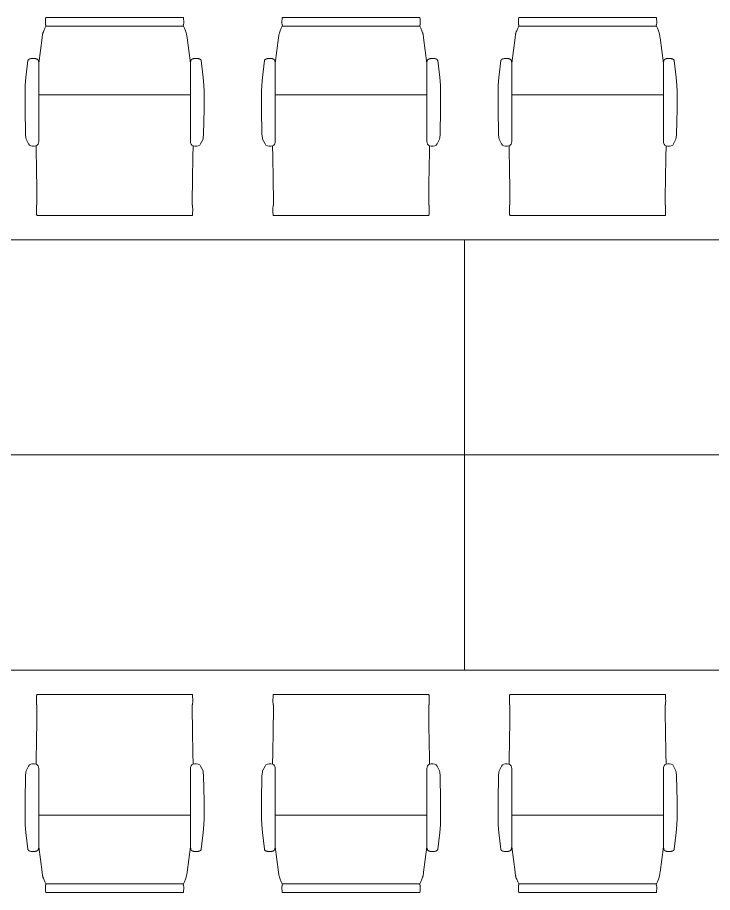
# Model space of a CAD drawing. Header units: inches. Extents: x 416 to 2283, y -56 to 1824.
# Drawn here: x 1702.2 to 1799.1, y 73.4 to 195.5 of the extents above; entities that cross this region are included whole.
import ezdxf

# ---------------------------------------------------------------- set-up
doc = ezdxf.new("R2010")
doc.units = ezdxf.units.IN
doc.header["$MEASUREMENT"] = 0
doc.layers.add('I-FURN', color=30, linetype='Continuous', lineweight=9)

# ---------------------------------------------------------------- blocks, each defined once
blk = doc.blocks.new('Bookshelf22 - Bookshelf-7472411-Level XX  POWER _ SIGNAL')
at = {"layer": 'I-FURN'}
for p, q in [((1794.52, 164.48), (1728.52, 164.48)), ((1728.52, 164.48), (1728.52, 134.48)), ((1728.52, 134.48), (1728.52, 164.48)), ((1728.52, 164.48), (1794.52, 164.48)), ((1860.52, 164.48), (1794.52, 164.48)), ((1794.52, 164.48), (1794.52, 134.48)), ((1794.52, 134.48), (1794.52, 164.48)), ((1794.52, 164.48), (1860.52, 164.48)), ((1794.52, 134.48), (1794.52, 164.48)), ((1794.52, 164.48), (1794.52, 134.48)), ((1860.52, 134.48), (1860.52, 164.48)), ((1860.52, 164.48), (1860.52, 134.48)), ((1794.52, 134.48), (1728.52, 134.48)), ((1728.52, 134.48), (1728.52, 104.48)), ((1728.52, 104.48), (1728.52, 134.48)), ((1728.52, 134.48), (1794.52, 134.48)), ((1728.52, 134.48), (1794.52, 134.48)), ((1794.52, 134.48), (1728.52, 134.48)), ((1860.52, 134.48), (1794.52, 134.48)), ((1794.52, 134.48), (1794.52, 104.48)), ((1794.52, 104.48), (1794.52, 134.48)), ((1794.52, 134.48), (1860.52, 134.48)), ((1794.52, 134.48), (1860.52, 134.48)), ((1860.52, 134.48), (1794.52, 134.48)), ((1794.52, 104.48), (1794.52, 134.48)), ((1794.52, 134.48), (1794.52, 104.48)), ((1860.52, 104.48), (1860.52, 134.48)), ((1860.52, 134.48), (1860.52, 104.48)), ((1728.52, 104.48), (1794.52, 104.48)), ((1794.52, 104.48), (1728.52, 104.48)), ((1794.52, 104.48), (1860.52, 104.48)), ((1860.52, 104.48), (1794.52, 104.48))]:
    blk.add_line(p, q, dxfattribs=at)
blk = doc.blocks.new('HermanMiller_Collection_Eames_AluminumGroup_LoungeChairSwivel - Arms Swivel Base-6956842-Level XX  POWER _ SIGNAL')
at = {"layer": 'I-FURN'}
for p, q in [((-4.59, 12.38), (-6.94, 12.09)), ((-3.51, 12.46), (-4.59, 12.38)), ((-2.64, 12.49), (-3.51, 12.46)), ((-0.18, 12.49), (-2.64, 12.49)), ((3.32, 12.43), (-0.18, 12.49)), ((3.84, 12.38), (3.32, 12.43)), ((3.99, 12.34), (3.84, 12.38)), ((4.64, 12.01), (3.99, 12.34)), ((4.83, 11.89), (4.64, 12.01)), ((-6.61, 10.58), (-10.12, 10.12)), ((-6.94, 10.64), (-6.61, 10.58)), ((-6.61, 10.58), (4.33, 10.58)), ((-2.19, -10.58), (-2.19, 10.58)), ((13.22, 10.86), (13.22, 10.83)), ((14.64, -10.85), (14.64, 10.85)), ((-12.96, 9.61), (-12.96, -9.61)), ((-11.95, 9.59), (-11.95, 9.63)), ((-11.76, 9.6), (-11.95, 9.59)), ((-11.76, 9.6), (-11.76, -9.6)), ((-11.95, -9.63), (-11.95, -9.59)), ((-11.95, -9.59), (-11.76, -9.6)), ((-10.12, -10.12), (-6.61, -10.58)), ((-6.61, -10.58), (-6.94, -10.64)), ((-6.61, -10.58), (4.33, -10.58)), ((13.22, -10.83), (13.22, -10.86)), ((-6.94, -12.09), (-4.59, -12.38)), ((3.99, -12.34), (4.64, -12.01)), ((4.64, -12.01), (4.83, -11.89)), ((-4.59, -12.38), (-3.51, -12.46)), ((-3.51, -12.46), (-2.64, -12.49)), ((-2.64, -12.49), (-0.18, -12.49)), ((-0.18, -12.49), (3.32, -12.43)), ((3.32, -12.43), (3.84, -12.38)), ((3.84, -12.38), (3.99, -12.34))]:
    blk.add_line(p, q, dxfattribs=at)
at = {"layer": 'I-FURN', "flags": 128}
for points in [[(5.52, 10.95), (5.23, 10.95), (4.94, 10.96)], [(4.94, -10.96), (5.23, -10.95), (5.52, -10.95)]]:
    blk.add_lwpolyline(points, dxfattribs=at)
at = {"layer": 'I-FURN'}
for centre, radius, start, end in [((3.68, 11.28), 1.3, 345.8347, 28.1255), ((4.33, 11.27), 0.69, 270, 332.7502), ((-12.38, 5.3), 4.35, 84.2936, 97.7064), ((-12.38, -5.3), 4.35, 262.2936, 275.7064), ((4.33, -11.27), 0.69, 27.2498, 90), ((3.68, -11.28), 1.3, 331.8745, 14.1653)]:
    blk.add_arc(centre, radius, start, end, dxfattribs=at)
for points, knots in [([(-6.94, 12.09), (-6.95, 12.09), (-6.97, 12.09), (-6.99, 12.08), (-7, 12.08), (-7.02, 12.07), (-7.03, 12.06), (-7.05, 12.05), (-7.05, 12.04), (-7.06, 12.04), (-7.07, 12.03), (-7.08, 12.02), (-7.09, 12.01), (-7.1, 12), (-7.11, 11.98), (-7.12, 11.97), (-7.13, 11.96), (-7.14, 11.94), (-7.15, 11.92), (-7.16, 11.9), (-7.18, 11.85), (-7.21, 11.77), (-7.23, 11.66), (-7.25, 11.52), (-7.26, 11.37), (-7.25, 11.23), (-7.24, 11.11), (-7.22, 11.02), (-7.2, 10.95), (-7.18, 10.9), (-7.17, 10.87), (-7.16, 10.85), (-7.15, 10.83), (-7.14, 10.81), (-7.13, 10.8), (-7.12, 10.78), (-7.11, 10.77), (-7.11, 10.76), (-7.1, 10.74), (-7.09, 10.73), (-7.08, 10.72), (-7.07, 10.71), (-7.06, 10.7), (-7.05, 10.69), (-7.03, 10.68), (-7.02, 10.67), (-7, 10.66), (-6.99, 10.65), (-6.96, 10.65), (-6.95, 10.65), (-6.94, 10.64)], [0, 0, 0, 0, 0.020833, 0.03125, 0.041667, 0.052083, 0.0625, 0.072917, 0.078125, 0.083333, 0.088542, 0.09375, 0.104167, 0.114583, 0.125, 0.135417, 0.145833, 0.15625, 0.166667, 0.1875, 0.208333, 0.25, 0.333333, 0.416667, 0.5, 0.583333, 0.666667, 0.708333, 0.75, 0.78125, 0.796875, 0.8125, 0.828125, 0.835938, 0.84375, 0.859375, 0.867188, 0.875, 0.882812, 0.890625, 0.90625, 0.914062, 0.917969, 0.921875, 0.9375, 0.953125, 0.957031, 0.96875, 0.984375, 1, 1, 1, 1]), ([(13.34, 10.88), (13.32, 10.88), (13.29, 10.88), (13.27, 10.88), (13.25, 10.88), (13.23, 10.87), (13.22, 10.87), (13.22, 10.87), (13.22, 10.86)], [0, 0, 0, 0, 0.25, 0.375, 0.5, 0.625, 0.75, 1, 1, 1, 1]), ([(14.64, 10.85), (14.64, 10.85), (14.63, 10.86), (14.6, 10.87), (14.54, 10.87), (14.47, 10.88), (14.38, 10.89), (14.25, 10.89), (13.97, 10.9), (13.61, 10.9), (13.4, 10.89), (13.34, 10.88)], [0, 0, 0, 0, 0.071429, 0.142857, 0.214286, 0.285714, 0.357143, 0.428571, 0.571429, 0.857143, 1, 1, 1, 1]), ([(-6.94, -10.64), (-6.95, -10.65), (-6.97, -10.65), (-6.99, -10.65), (-7, -10.66), (-7.02, -10.67), (-7.03, -10.68), (-7.05, -10.69), (-7.05, -10.69), (-7.06, -10.7), (-7.07, -10.71), (-7.08, -10.72), (-7.08, -10.73), (-7.1, -10.74), (-7.11, -10.76), (-7.12, -10.77), (-7.13, -10.78), (-7.13, -10.8), (-7.15, -10.82), (-7.16, -10.85), (-7.18, -10.89), (-7.2, -10.95), (-7.22, -11.02), (-7.24, -11.11), (-7.26, -11.28), (-7.26, -11.47), (-7.23, -11.66), (-7.21, -11.77), (-7.18, -11.84), (-7.17, -11.87), (-7.16, -11.89), (-7.15, -11.91), (-7.14, -11.93), (-7.13, -11.94), (-7.12, -11.96), (-7.12, -11.97), (-7.11, -11.98), (-7.1, -12), (-7.09, -12.01), (-7.08, -12.02), (-7.07, -12.03), (-7.06, -12.04), (-7.05, -12.05), (-7.03, -12.06), (-7.02, -12.07), (-7, -12.08), (-6.99, -12.08), (-6.96, -12.09), (-6.95, -12.09), (-6.94, -12.09)], [0, 0, 0, 0, 0.020833, 0.03125, 0.041667, 0.052083, 0.0625, 0.072917, 0.078125, 0.083333, 0.088542, 0.09375, 0.104167, 0.114583, 0.125, 0.135417, 0.145833, 0.15625, 0.166667, 0.1875, 0.208333, 0.25, 0.291667, 0.333333, 0.416667, 0.583333, 0.666667, 0.75, 0.78125, 0.796875, 0.8125, 0.828125, 0.835938, 0.84375, 0.859375, 0.867188, 0.875, 0.882812, 0.890625, 0.90625, 0.914062, 0.917969, 0.921875, 0.9375, 0.953125, 0.957031, 0.96875, 0.984375, 1, 1, 1, 1]), ([(13.22, -10.86), (13.22, -10.87), (13.22, -10.87), (13.23, -10.87), (13.25, -10.88), (13.27, -10.88), (13.29, -10.88), (13.32, -10.88), (13.34, -10.88)], [0, 0, 0, 0, 0.25, 0.375, 0.5, 0.625, 0.75, 1, 1, 1, 1]), ([(13.34, -10.88), (13.4, -10.89), (13.54, -10.9), (13.87, -10.9), (14.27, -10.9), (14.52, -10.88), (14.62, -10.86), (14.64, -10.86), (14.64, -10.85)], [0, 0, 0, 0, 0.142857, 0.285714, 0.571429, 0.785714, 0.892857, 1, 1, 1, 1])]:
    blk.add_open_spline(points, degree=3, knots=knots, dxfattribs=at)
for points in [[(-10.83, 9.99), (-11.02, 9.92), (-11.37, 9.8), (-11.64, 9.67), (-11.76, 9.6)], [(-10.12, 10.12), (-10.2, 10.11), (-10.35, 10.09), (-10.55, 10.06), (-10.71, 10.02), (-10.79, 10), (-10.83, 9.99)], [(11.73, 10.84), (10.68, 10.85), (8.59, 10.89), (6.54, 10.92), (5.52, 10.95)], [(13.22, 10.83), (12.96, 10.83), (12.47, 10.83), (11.97, 10.84), (11.73, 10.84)], [(-11.76, -9.6), (-11.64, -9.67), (-11.37, -9.8), (-11.02, -9.92), (-10.83, -9.99)], [(-10.83, -9.99), (-10.79, -10), (-10.71, -10.02), (-10.55, -10.06), (-10.35, -10.09), (-10.2, -10.11), (-10.12, -10.12)], [(5.52, -10.95), (6.54, -10.92), (8.59, -10.89), (10.68, -10.85), (11.73, -10.84)], [(11.73, -10.84), (11.97, -10.84), (12.47, -10.83), (12.96, -10.83), (13.22, -10.83)]]:
    blk.add_open_spline(points, degree=3, dxfattribs=at)
blk = doc.blocks.new('HermanMiller_Collection_Eames_AluminumGroup_LoungeChairSwivel - Arms Swivel Base-6962362-Level XX  POWER _ SIGNAL')
at = {"layer": 'I-FURN'}
for p, q in [((-6.94, 12.09), (-4.59, 12.38)), ((-4.59, 12.38), (-3.51, 12.46)), ((-3.51, 12.46), (-2.64, 12.49)), ((-2.64, 12.49), (-0.18, 12.49)), ((-0.18, 12.49), (3.32, 12.43)), ((3.32, 12.43), (3.84, 12.38)), ((3.84, 12.38), (3.99, 12.34)), ((3.99, 12.34), (4.64, 12.01)), ((4.64, 12.01), (4.83, 11.89)), ((-10.12, 10.12), (-6.61, 10.58)), ((-6.61, 10.58), (-6.94, 10.64)), ((-6.61, 10.58), (4.33, 10.58)), ((-2.19, 10.58), (-2.19, -10.58)), ((13.22, 10.83), (13.22, 10.86)), ((14.64, 10.85), (14.64, -10.85)), ((-12.96, -9.61), (-12.96, 9.61)), ((-11.95, 9.63), (-11.95, 9.59)), ((-11.95, 9.59), (-11.76, 9.6)), ((-11.76, -9.6), (-11.76, 9.6)), ((-11.95, -9.59), (-11.95, -9.63)), ((-11.76, -9.6), (-11.95, -9.59)), ((-6.61, -10.58), (-10.12, -10.12)), ((-6.94, -10.64), (-6.61, -10.58)), ((-6.61, -10.58), (4.33, -10.58)), ((13.22, -10.86), (13.22, -10.83)), ((-4.59, -12.38), (-6.94, -12.09)), ((4.64, -12.01), (3.99, -12.34)), ((4.83, -11.89), (4.64, -12.01)), ((-3.51, -12.46), (-4.59, -12.38)), ((-2.64, -12.49), (-3.51, -12.46)), ((-0.18, -12.49), (-2.64, -12.49)), ((3.32, -12.43), (-0.18, -12.49)), ((3.84, -12.38), (3.32, -12.43)), ((3.99, -12.34), (3.84, -12.38))]:
    blk.add_line(p, q, dxfattribs=at)
at = {"layer": 'I-FURN', "flags": 128}
for points in [[(4.94, 10.96), (5.23, 10.95), (5.52, 10.95)], [(5.52, -10.95), (5.23, -10.95), (4.94, -10.96)]]:
    blk.add_lwpolyline(points, dxfattribs=at)
at = {"layer": 'I-FURN'}
for centre, radius, start, end in [((3.68, 11.28), 1.3, 345.8347, 28.1255), ((4.33, 11.27), 0.69, 270, 332.7502), ((-12.38, 5.3), 4.35, 84.2936, 97.7064), ((-12.38, -5.3), 4.35, 262.2936, 275.7064), ((4.33, -11.27), 0.69, 27.2498, 90), ((3.68, -11.28), 1.3, 331.8745, 14.1653)]:
    blk.add_arc(centre, radius, start, end, dxfattribs=at)
for points, knots in [([(-6.94, 10.64), (-6.95, 10.65), (-6.96, 10.65), (-6.99, 10.65), (-7, 10.66), (-7.02, 10.67), (-7.03, 10.68), (-7.05, 10.69), (-7.06, 10.7), (-7.07, 10.71), (-7.08, 10.72), (-7.09, 10.73), (-7.1, 10.74), (-7.11, 10.76), (-7.11, 10.77), (-7.12, 10.78), (-7.13, 10.8), (-7.14, 10.81), (-7.15, 10.83), (-7.16, 10.85), (-7.17, 10.87), (-7.18, 10.9), (-7.2, 10.95), (-7.22, 11.02), (-7.24, 11.11), (-7.25, 11.23), (-7.26, 11.37), (-7.25, 11.52), (-7.23, 11.66), (-7.21, 11.77), (-7.18, 11.85), (-7.16, 11.9), (-7.15, 11.92), (-7.14, 11.94), (-7.13, 11.96), (-7.12, 11.97), (-7.11, 11.98), (-7.1, 12), (-7.09, 12.01), (-7.08, 12.02), (-7.07, 12.03), (-7.06, 12.04), (-7.05, 12.04), (-7.05, 12.05), (-7.03, 12.06), (-7.02, 12.07), (-7, 12.08), (-6.99, 12.08), (-6.97, 12.09), (-6.95, 12.09), (-6.94, 12.09)], [-1, -1, -1, -1, -0.984375, -0.96875, -0.957031, -0.953125, -0.9375, -0.921875, -0.917969, -0.914062, -0.90625, -0.890625, -0.882812, -0.875, -0.867188, -0.859375, -0.84375, -0.835938, -0.828125, -0.8125, -0.796875, -0.78125, -0.75, -0.708333, -0.666667, -0.583333, -0.5, -0.416667, -0.333333, -0.25, -0.208333, -0.1875, -0.166667, -0.15625, -0.145833, -0.135417, -0.125, -0.114583, -0.104167, -0.09375, -0.088542, -0.083333, -0.078125, -0.072917, -0.0625, -0.052083, -0.041667, -0.03125, -0.020833, 0, 0, 0, 0]), ([(13.22, 10.86), (13.22, 10.87), (13.22, 10.87), (13.23, 10.87), (13.25, 10.88), (13.27, 10.88), (13.29, 10.88), (13.32, 10.88), (13.34, 10.88)], [-1, -1, -1, -1, -0.75, -0.625, -0.5, -0.375, -0.25, 0, 0, 0, 0]), ([(13.34, 10.88), (13.4, 10.89), (13.61, 10.9), (13.97, 10.9), (14.25, 10.89), (14.38, 10.89), (14.47, 10.88), (14.54, 10.87), (14.6, 10.87), (14.63, 10.86), (14.64, 10.85), (14.64, 10.85)], [-1, -1, -1, -1, -0.857143, -0.571429, -0.428571, -0.357143, -0.285714, -0.214286, -0.142857, -0.071429, 0, 0, 0, 0]), ([(-6.94, -12.09), (-6.95, -12.09), (-6.96, -12.09), (-6.99, -12.08), (-7, -12.08), (-7.02, -12.07), (-7.03, -12.06), (-7.05, -12.05), (-7.06, -12.04), (-7.07, -12.03), (-7.08, -12.02), (-7.09, -12.01), (-7.1, -12), (-7.11, -11.98), (-7.12, -11.97), (-7.12, -11.96), (-7.13, -11.94), (-7.14, -11.93), (-7.15, -11.91), (-7.16, -11.89), (-7.17, -11.87), (-7.18, -11.84), (-7.21, -11.77), (-7.23, -11.66), (-7.26, -11.47), (-7.26, -11.28), (-7.24, -11.11), (-7.22, -11.02), (-7.2, -10.95), (-7.18, -10.89), (-7.16, -10.85), (-7.15, -10.82), (-7.13, -10.8), (-7.13, -10.78), (-7.12, -10.77), (-7.11, -10.76), (-7.1, -10.74), (-7.08, -10.73), (-7.08, -10.72), (-7.07, -10.71), (-7.06, -10.7), (-7.05, -10.69), (-7.05, -10.69), (-7.03, -10.68), (-7.02, -10.67), (-7, -10.66), (-6.99, -10.65), (-6.97, -10.65), (-6.95, -10.65), (-6.94, -10.64)], [-1, -1, -1, -1, -0.984375, -0.96875, -0.957031, -0.953125, -0.9375, -0.921875, -0.917969, -0.914062, -0.90625, -0.890625, -0.882812, -0.875, -0.867188, -0.859375, -0.84375, -0.835938, -0.828125, -0.8125, -0.796875, -0.78125, -0.75, -0.666667, -0.583333, -0.416667, -0.333333, -0.291667, -0.25, -0.208333, -0.1875, -0.166667, -0.15625, -0.145833, -0.135417, -0.125, -0.114583, -0.104167, -0.09375, -0.088542, -0.083333, -0.078125, -0.072917, -0.0625, -0.052083, -0.041667, -0.03125, -0.020833, 0, 0, 0, 0]), ([(13.34, -10.88), (13.32, -10.88), (13.29, -10.88), (13.27, -10.88), (13.25, -10.88), (13.23, -10.87), (13.22, -10.87), (13.22, -10.87), (13.22, -10.86)], [-1, -1, -1, -1, -0.75, -0.625, -0.5, -0.375, -0.25, 0, 0, 0, 0]), ([(14.64, -10.85), (14.64, -10.86), (14.62, -10.86), (14.52, -10.88), (14.27, -10.9), (13.87, -10.9), (13.54, -10.9), (13.4, -10.89), (13.34, -10.88)], [-1, -1, -1, -1, -0.892857, -0.785714, -0.571429, -0.285714, -0.142857, 0, 0, 0, 0])]:
    blk.add_open_spline(points, degree=3, knots=knots, dxfattribs=at)
for points in [[(-11.76, 9.6), (-11.64, 9.67), (-11.37, 9.8), (-11.02, 9.92), (-10.83, 9.99)], [(-10.83, 9.99), (-10.79, 10), (-10.71, 10.02), (-10.55, 10.06), (-10.35, 10.09), (-10.2, 10.11), (-10.12, 10.12)], [(5.52, 10.95), (6.54, 10.92), (8.59, 10.89), (10.68, 10.85), (11.73, 10.84)], [(11.73, 10.84), (11.97, 10.84), (12.47, 10.83), (12.96, 10.83), (13.22, 10.83)], [(-10.83, -9.99), (-11.02, -9.92), (-11.37, -9.8), (-11.64, -9.67), (-11.76, -9.6)], [(-10.12, -10.12), (-10.2, -10.11), (-10.35, -10.09), (-10.55, -10.06), (-10.71, -10.02), (-10.79, -10), (-10.83, -9.99)], [(11.73, -10.84), (10.68, -10.85), (8.59, -10.89), (6.54, -10.92), (5.52, -10.95)], [(13.22, -10.83), (12.96, -10.83), (12.47, -10.83), (11.97, -10.84), (11.73, -10.84)]]:
    blk.add_open_spline(points, degree=3, dxfattribs=at)

msp = doc.modelspace()

# ---------------------------------------------------------------- block references
at = {"layer": 'I-FURN'}
for name, p, rotation in [('HermanMiller_Collection_Eames_AluminumGroup_LoungeChairSwivel - Arms Swivel Base-6962362-Level XX  POWER _ SIGNAL', (1715.7, 182.55), 269.9999999999994), ('HermanMiller_Collection_Eames_AluminumGroup_LoungeChairSwivel - Arms Swivel Base-6962362-Level XX  POWER _ SIGNAL', (1748.7, 182.55), 269.9999999999994), ('HermanMiller_Collection_Eames_AluminumGroup_LoungeChairSwivel - Arms Swivel Base-6962362-Level XX  POWER _ SIGNAL', (1781.7, 182.55), 269.9999999999994), ('HermanMiller_Collection_Eames_AluminumGroup_LoungeChairSwivel - Arms Swivel Base-6956842-Level XX  POWER _ SIGNAL', (1715.7, 86.41), 89.9999999999999), ('HermanMiller_Collection_Eames_AluminumGroup_LoungeChairSwivel - Arms Swivel Base-6956842-Level XX  POWER _ SIGNAL', (1748.7, 86.41), 89.9999999999999), ('HermanMiller_Collection_Eames_AluminumGroup_LoungeChairSwivel - Arms Swivel Base-6956842-Level XX  POWER _ SIGNAL', (1781.7, 86.41), 89.9999999999999)]:
    msp.add_blockref(name, p, dxfattribs=dict(at, rotation=rotation))
msp.add_blockref('Bookshelf22 - Bookshelf-7472411-Level XX  POWER _ SIGNAL', (-30, 0), dxfattribs=at)

doc.saveas('drawing.dxf')
